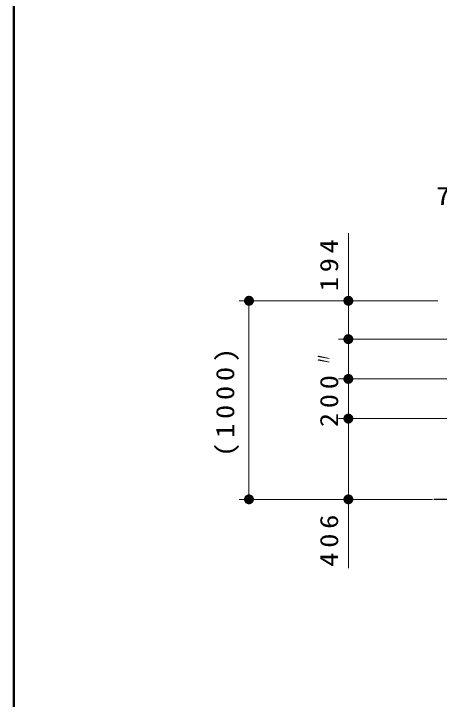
# Model space of a CAD drawing. Units: millimetres on the paper, scale 1:50. Extents: x -385 to 0, y -12 to 267.
# Drawn here: x -385 to -342.2, y 57.3 to 126.4 of the extents above; entities that cross this region are included whole.
import ezdxf
from ezdxf.enums import TextEntityAlignment as Align

# ---------------------------------------------------------------- set-up
doc = ezdxf.new("R2010")
doc.units = ezdxf.units.MM
doc.layers.add('LY_1', color=7, linetype='Continuous', lineweight=25)
doc.layers.add('LY_2', color=7, linetype='Continuous', lineweight=13)
doc.styles.add('ＭＳ ゴシック', font='')
doc.styles.get('ＭＳ ゴシック').set_extended_font_data('MS Gothic')

# ---------------------------------------------------------------- blocks, each defined once
blk = doc.blocks.new('filled_dot')
at = {"color": 0, "linetype": 'Continuous', "lineweight": -2, "const_width": 1.25}
blk.add_lwpolyline([(-0.625, 0, 1), (0.625, 0, 1)], format="xyb", close=True, dxfattribs=at)

msp = doc.modelspace()

# ---------------------------------------------------------------- linework, layer by layer
at = {"layer": 'LY_1', "lineweight": 13}
for p, q in [((-351.324, 93.599), (-351.324, 104.289)), ((-342.324, 97.469), (-362.324, 97.469)), ((-361.324, 77.469), (-361.324, 97.469)), ((-342.324, 97.469), (-352.324, 97.469)), ((-337.824, 93.599), (-352.324, 93.599)), ((-351.324, 89.599), (-351.324, 93.599)), ((-337.824, 89.599), (-352.324, 89.599)), ((-351.324, 85.599), (-351.324, 89.599)), ((-337.824, 85.599), (-352.324, 85.599)), ((-351.324, 70.531), (-351.324, 85.599)), ((-342.84, 77.469), (-362.324, 77.469)), ((-342.84, 77.469), (-352.324, 77.469))]:
    msp.add_line(p, q, dxfattribs=at)
at = {"layer": 'LY_1'}
msp.add_line((-296.324, 77.469), (-342.708, 77.469), dxfattribs=at)
at = {"layer": 'LY_2', "lineweight": 50}
msp.add_line((-385, 267), (-385, 0), dxfattribs=at)

# ---------------------------------------------------------------- block references
at = {"layer": 'LY_1', "lineweight": 13, "xscale": 0.4, "yscale": 0.4}
for p, rotation in [((-361.324, 97.469), 270), ((-351.324, 97.469), 270), ((-351.324, 93.599), 270), ((-351.324, 93.599), 90), ((-351.324, 89.599), 270), ((-351.324, 89.599), 90), ((-351.324, 85.599), 270), ((-351.324, 85.599), 90), ((-361.324, 77.469), 90), ((-351.324, 77.469), 90)]:
    msp.add_blockref('filled_dot', p, dxfattribs=dict(at, rotation=rotation))

# ---------------------------------------------------------------- texts
at = {"layer": 'LY_1', "style": 'ＭＳ ゴシック', "width": 0.5}
msp.add_text('〃', height=1.833, rotation=90, dxfattribs=at).set_placement((-352.324, 91.599), align=Align.BOTTOM_CENTER)
at = {"layer": 'LY_1', "insert": (-340.574, 107.084), "char_height": 1.833, "attachment_point": 8, "style": 'ＭＳ ゴシック'}
msp.add_mtext('\\T1.34;\\W1.15;75', dxfattribs=at)
at = {"layer": 'LY_1', "char_height": 1.833, "attachment_point": 8, "rotation": 90, "style": 'ＭＳ ゴシック'}
for s, insert in [('\\T1.33;\\W1.15;194', (-352.324, 101.289)), ('\\T1.33;\\W1.15;(1000)', (-362.324, 87.469)), ('\\T1.33;\\W1.15;200', (-352.324, 87.599)), ('\\T1.33;\\W1.15;406', (-352.324, 73.541))]:
    msp.add_mtext(s, dxfattribs=dict(at, insert=insert))

doc.saveas('drawing.dxf')
